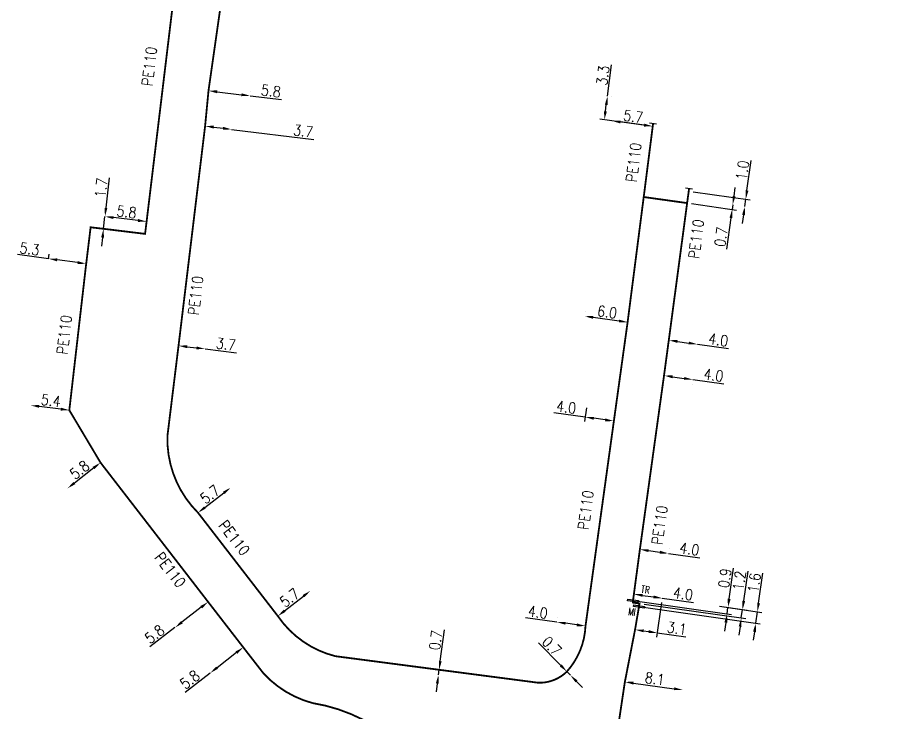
# Model space of a CAD drawing. Header units: millimetres. Extents: x 160996 to 162003, y 120996 to 122000.
# Drawn here: x 161663.3 to 161783.3, y 121325.5 to 121421.7 of the extents above; entities that cross this region are included whole.
import ezdxf
from ezdxf.enums import TextEntityAlignment as Align

# ---------------------------------------------------------------- set-up
doc = ezdxf.new("R2010")
doc.units = ezdxf.units.MM
doc.header["$PDMODE"] = 34
doc.linetypes.add('L_100_AP', pattern=[14, 10, -1.5, 1, -1.5])
doc.linetypes.add('L_100_PE', pattern=[14, 10, -1.5, 1, -1.5])
doc.layers.get('0').update_dxf_attribs({"linetype": 'CONTINUOUS'})
doc.layers.get('Defpoints').update_dxf_attribs({"linetype": 'CONTINUOUS'})
doc.layers.add('L_140', color=3, linetype='CONTINUOUS')
doc.layers.add('L_340', color=7, linetype='CONTINUOUS')
doc.styles.get("Standard").update_dxf_attribs({"font": 'romans.shx', "width": 0.85})
doc.dimstyles.get("Standard").update_dxf_attribs({"dimtxt": 1.5, "dimasz": 1.2, "dimexe": 0.625, "dimexo": 0.625, "dimgap": 0.25, "dimtad": 1, "dimdec": 1, "dimzin": 0, "dimdsep": 46, "dimtxsty": 'Standard', "dimcen": -0.5, "dimadec": 0, "dimazin": 0, "dimtfac": 1, "dimtdec": 1, "dimtmove": 0, "dimatfit": 3, "dimfxl": 0, "dimtolj": 1, "dimtzin": 0, "dimarcsym": 0})

# ---------------------------------------------------------------- blocks, each defined once
blk = doc.blocks.new('L_340_16')
at = {"linetype": 'Continuous'}
blk.add_hatch(color=0, dxfattribs=at).paths.add_polyline_path([(0.125, 0.75), (-0.125, 0.75), (-0.125, -0.75), (0.125, -0.75)])
at = {"color": 0, "linetype": 'Continuous'}
blk.add_lwpolyline([(-0.125, 0.75), (0.125, 0.75), (0.125, -0.75), (-0.125, -0.75)], close=True, dxfattribs=at)
at = {"color": 0, "linetype": 'Continuous', "width": 0.75}
for tag, height, flags, p in [('MI', 1, 8, (0, 2.5)), ('DEF_LEG', 1.2, 3, (0, -5)), ('DEF_COUP', 1.2, 3, (0, -7.5)), ('DEF_TYPE', 1.2, 3, (0, -10))]:
    blk.add_attdef(tag, text='', height=height, dxfattribs=dict(at, flags=flags)).set_placement(p, align=Align.MIDDLE)
blk = doc.blocks.new('L_340_07')
at = {"color": 0, "linetype": 'Continuous', "const_width": 0.25, "flags": 128}
blk.add_lwpolyline([(0, 0), (0.35, 0)], dxfattribs=at)
at = {"color": 0, "linetype": 'Continuous', "flags": 128}
blk.add_lwpolyline([(0.35, -0.5), (0.35, 0.5)], dxfattribs=at)
at = {"color": 0, "linetype": 'Continuous', "width": 0.75, "flags": 3}
for tag, p in [('DEF_LEG', (0.72, -3.47)), ('DEF_COUP', (0.72, -5.97)), ('DEF_TYPE', (0.72, -8.47))]:
    blk.add_attdef(tag, text='', height=1.2, dxfattribs=at).set_placement(p, align=Align.MIDDLE)
blk = doc.blocks.new('L_340_19')
at = {"linetype": 'Continuous'}
blk.add_hatch(color=0, dxfattribs=at).paths.add_polyline_path([(0.12, 0.75), (-0.12, 0.75), (-0.12, -0.75), (0.12, -0.75)])
at = {"color": 0, "linetype": 'Continuous'}
blk.add_lwpolyline([(-0.12, 0.75), (0.12, 0.75), (0.12, -0.75), (-0.12, -0.75)], close=True, dxfattribs=at)
at = {"color": 0, "linetype": 'Continuous', "width": 0.75}
for tag, height, flags, p in [('TR', 1, 8, (0, 1.98)), ('DEF_LEG', 1.2, 3, (0, -5)), ('DEF_COUP', 1.2, 3, (0, -7.5)), ('DEF_TYPE', 1.2, 3, (0, -10))]:
    blk.add_attdef(tag, text='', height=height, dxfattribs=dict(at, flags=flags)).set_placement(p, align=Align.MIDDLE)
blk = doc.blocks.new('*D1602')
at = {"layer": 'Defpoints', "color": 0, "linetype": 'Continuous', "transparency": 16777216}
for p in [(161689.72, 121411.51), (161695.48, 121410.81), (161695.48, 121410.81)]:
    blk.add_point(p, dxfattribs=at)
at = {"layer": 'L_140', "color": 0, "linetype": 'Continuous', "lineweight": -2, "transparency": 16777216}
for p, q in [((161689.8, 121412.13), (161689.8, 121412.13)), ((161695.56, 121411.43), (161695.56, 121411.43)), ((161690.92, 121411.36), (161694.29, 121410.95)), ((161695.48, 121410.81), (161699.82, 121410.28))]:
    blk.add_line(p, q, dxfattribs=at)
at = {"layer": 'L_140', "color": 0, "linetype": 'Continuous', "transparency": 16777216}
for points in [[(161690.94, 121411.56), (161690.89, 121411.16), (161689.72, 121411.51)], [(161694.31, 121411.15), (161694.27, 121410.75), (161695.48, 121410.81)]]:
    blk.add_solid(points, dxfattribs=at)
at = {"layer": 'L_140', "color": 0, "linetype": 'Continuous', "transparency": 16777216, "insert": (161698.37, 121411.47), "char_height": 1.5, "attachment_point": 5, "rotation": 353.091}
blk.add_mtext('\\A1;5.8', dxfattribs=at)
blk = doc.blocks.new('*D1604')
at = {"layer": 'Defpoints', "color": 0, "linetype": 'Continuous', "transparency": 16777216}
for p in [(161689.25, 121406.62), (161692.92, 121406.16), (161692.92, 121406.16)]:
    blk.add_point(p, dxfattribs=at)
at = {"layer": 'L_140', "color": 0, "linetype": 'Continuous', "lineweight": -2, "transparency": 16777216}
for p, q in [((161689.33, 121407.24), (161689.33, 121407.24)), ((161690.44, 121406.47), (161691.73, 121406.31)), ((161692.92, 121406.16), (161704.28, 121404.74))]:
    blk.add_line(p, q, dxfattribs=at)
at = {"layer": 'L_140', "color": 0, "linetype": 'Continuous', "transparency": 16777216}
for points in [[(161690.46, 121406.67), (161690.42, 121406.27), (161689.25, 121406.62)], [(161691.75, 121406.51), (161691.71, 121406.11), (161692.92, 121406.16)]]:
    blk.add_solid(points, dxfattribs=at)
at = {"layer": 'L_140', "color": 0, "linetype": 'Continuous', "transparency": 16777216, "insert": (161702.83, 121405.93), "char_height": 1.5, "attachment_point": 5, "rotation": 352.8802}
blk.add_mtext('\\A1;3.7', dxfattribs=at)
blk = doc.blocks.new('*D1605')
at = {"layer": 'Defpoints', "color": 0, "linetype": 'Continuous', "transparency": 16777216}
for p in [(161675.39, 121394.09), (161675.39, 121394.09), (161681.15, 121393.41)]:
    blk.add_point(p, dxfattribs=at)
at = {"layer": 'L_140', "color": 0, "linetype": 'Continuous', "lineweight": -2, "transparency": 16777216}
for p, q in [((161675.46, 121394.71), (161675.46, 121394.71)), ((161679.95, 121393.55), (161676.58, 121393.95)), ((161681.22, 121394.03), (161681.22, 121394.03))]:
    blk.add_line(p, q, dxfattribs=at)
at = {"layer": 'L_140', "color": 0, "linetype": 'Continuous', "transparency": 16777216}
for points in [[(161676.6, 121394.14), (161676.55, 121393.75), (161675.39, 121394.09)], [(161679.98, 121393.75), (161679.93, 121393.35), (161681.15, 121393.41)]]:
    blk.add_solid(points, dxfattribs=at)
at = {"layer": 'L_140', "color": 0, "linetype": 'Continuous', "transparency": 16777216, "insert": (161678.38, 121394.74), "char_height": 1.5, "attachment_point": 5, "rotation": 353.302}
blk.add_mtext('\\A1;5.8', dxfattribs=at)
blk = doc.blocks.new('*D1607')
at = {"layer": 'Defpoints', "color": 0, "linetype": 'Continuous', "transparency": 16777216}
for p in [(161675.39, 121394.09), (161675.39, 121394.09), (161675.19, 121392.4)]:
    blk.add_point(p, dxfattribs=at)
at = {"layer": 'L_140', "color": 0, "linetype": 'Continuous', "lineweight": -2, "transparency": 16777216}
for p, q in [((161675.53, 121395.28), (161676.02, 121399.44)), ((161675.19, 121392.4), (161675.39, 121394.09)), ((161675.05, 121391.2), (161674.91, 121390.01))]:
    blk.add_line(p, q, dxfattribs=at)
at = {"layer": 'L_140', "color": 0, "linetype": 'Continuous', "transparency": 16777216}
for points in [[(161675.33, 121395.3), (161675.72, 121395.25), (161675.39, 121394.09)], [(161674.85, 121391.23), (161675.25, 121391.18), (161675.19, 121392.4)]]:
    blk.add_solid(points, dxfattribs=at)
at = {"layer": 'L_140', "color": 0, "linetype": 'Continuous', "transparency": 16777216, "insert": (161674.85, 121398.07), "char_height": 1.5, "attachment_point": 5, "rotation": 83.2925}
blk.add_mtext('\\A1;1.7', dxfattribs=at)
blk = doc.blocks.new('*D1608')
at = {"layer": 'Defpoints', "color": 0, "linetype": 'Continuous', "transparency": 16777216}
for p in [(161667.5, 121387.61), (161667.59, 121388.26), (161672.71, 121386.92)]:
    blk.add_point(p, dxfattribs=at)
at = {"layer": 'L_140', "color": 0, "linetype": 'Continuous', "lineweight": -2, "transparency": 16777216}
for p, q in [((161667.59, 121388.26), (161663.26, 121388.83)), ((161667.59, 121388.23), (161667.67, 121388.88)), ((161671.6, 121387.73), (161668.78, 121388.1)), ((161672.79, 121387.54), (161672.88, 121388.19))]:
    blk.add_line(p, q, dxfattribs=at)
at = {"layer": 'L_140', "color": 0, "linetype": 'Continuous', "transparency": 16777216}
for points in [[(161668.81, 121388.3), (161668.75, 121387.9), (161667.59, 121388.26)], [(161671.63, 121387.92), (161671.58, 121387.53), (161672.79, 121387.57)]]:
    blk.add_solid(points, dxfattribs=at)
at = {"layer": 'L_140', "color": 0, "linetype": 'Continuous', "transparency": 16777216, "insert": (161664.96, 121389.62), "char_height": 1.5, "attachment_point": 5, "rotation": 352.4357}
blk.add_mtext('\\A1;5.3', dxfattribs=at)
blk = doc.blocks.new('*D1609')
at = {"layer": 'Defpoints', "color": 0, "linetype": 'Continuous', "transparency": 16777216}
for p in [(161685.57, 121376.22), (161689.24, 121375.78), (161689.24, 121375.78)]:
    blk.add_point(p, dxfattribs=at)
at = {"layer": 'L_140', "color": 0, "linetype": 'Continuous', "lineweight": -2, "transparency": 16777216}
for p, q in [((161686.76, 121376.08), (161688.05, 121375.92)), ((161689.24, 121375.78), (161693.58, 121375.26))]:
    blk.add_line(p, q, dxfattribs=at)
at = {"layer": 'L_140', "color": 0, "linetype": 'Continuous', "transparency": 16777216}
for points in [[(161686.78, 121376.28), (161686.74, 121375.88), (161685.57, 121376.22)], [(161688.08, 121376.12), (161688.03, 121375.73), (161689.24, 121375.78)]]:
    blk.add_solid(points, dxfattribs=at)
at = {"layer": 'L_140', "color": 0, "linetype": 'Continuous', "transparency": 16777216, "insert": (161692.13, 121376.44), "char_height": 1.5, "attachment_point": 5, "rotation": 353.1655}
blk.add_mtext('\\A1;3.7', dxfattribs=at)
blk = doc.blocks.new('*D1610')
at = {"layer": 'Defpoints', "color": 0, "linetype": 'Continuous', "transparency": 16777216}
for p in [(161744.95, 121410.74), (161744.95, 121410.74), (161751.22, 121406.59)]:
    blk.add_point(p, dxfattribs=at)
at = {"layer": 'L_340', "color": 0, "linetype": 'Continuous', "lineweight": -2, "transparency": 16777216}
for p, q in [((161744.95, 121410.74), (161745.51, 121415.08)), ((161745.57, 121410.66), (161745.57, 121410.66)), ((161744.67, 121408.66), (161744.79, 121409.55)), ((161750.6, 121406.67), (161743.9, 121407.55))]:
    blk.add_line(p, q, dxfattribs=at)
at = {"layer": 'L_340', "color": 0, "linetype": 'Continuous', "transparency": 16777216}
for points in [[(161744.59, 121409.58), (161744.99, 121409.52), (161744.95, 121410.74)], [(161744.48, 121408.68), (161744.87, 121408.63), (161744.52, 121407.47)]]:
    blk.add_solid(points, dxfattribs=at)
at = {"layer": 'L_340', "color": 0, "linetype": 'Continuous', "transparency": 16777216, "insert": (161744.32, 121413.63), "char_height": 1.5, "attachment_point": 5, "rotation": 82.5669}
blk.add_mtext('\\A1;3.3', dxfattribs=at)
blk = doc.blocks.new('*D1611')
at = {"layer": 'Defpoints', "color": 0, "linetype": 'Continuous', "transparency": 16777216}
for p in [(161745.57, 121407.33), (161745.57, 121407.33), (161751.22, 121406.59)]:
    blk.add_point(p, dxfattribs=at)
at = {"layer": 'L_340', "color": 0, "linetype": 'Continuous', "lineweight": -2, "transparency": 16777216}
blk.add_line((161750.03, 121406.75), (161746.76, 121407.18), dxfattribs=at)
at = {"layer": 'L_340', "color": 0, "linetype": 'Continuous', "transparency": 16777216}
for points in [[(161746.79, 121407.37), (161746.74, 121406.98), (161745.57, 121407.33)], [(161750.06, 121406.95), (161750.01, 121406.55), (161751.22, 121406.59)]]:
    blk.add_solid(points, dxfattribs=at)
at = {"layer": 'L_340', "color": 0, "linetype": 'Continuous', "transparency": 16777216, "insert": (161748.53, 121407.95), "char_height": 1.5, "attachment_point": 5, "rotation": 352.5669}
blk.add_mtext('\\A1;5.7', dxfattribs=at)
blk = doc.blocks.new('*D1612')
at = {"layer": 'Defpoints', "color": 0, "linetype": 'Continuous', "transparency": 16777216}
for p in [(161755.98, 121395.96), (161762.3, 121395.74), (161762.3, 121395.74)]:
    blk.add_point(p, dxfattribs=at)
at = {"layer": 'L_140', "color": 0, "linetype": 'Continuous', "lineweight": -2, "transparency": 16777216}
for p, q in [((161762.47, 121396.92), (161762.64, 121398.11)), ((161756.6, 121395.88), (161762.83, 121395)), ((161762.3, 121395.74), (161762.21, 121395.09)), ((161762.05, 121393.9), (161761.44, 121389.57))]:
    blk.add_line(p, q, dxfattribs=at)
at = {"layer": 'L_140', "color": 0, "linetype": 'Continuous', "transparency": 16777216}
for points in [[(161762.27, 121396.95), (161762.67, 121396.9), (161762.3, 121395.74)], [(161761.85, 121393.93), (161762.25, 121393.88), (161762.21, 121395.09)]]:
    blk.add_solid(points, dxfattribs=at)
at = {"layer": 'L_140', "color": 0, "linetype": 'Continuous', "transparency": 16777216, "insert": (161760.67, 121391.28), "char_height": 1.5, "attachment_point": 5, "rotation": 82.0482}
blk.add_mtext('\\A1;0.7', dxfattribs=at)
blk = doc.blocks.new('*D1613')
at = {"layer": 'Defpoints', "color": 0, "linetype": 'Continuous', "transparency": 16777216}
for p in [(161756.2, 121397.6), (161763.96, 121395.5), (161763.96, 121395.5)]:
    blk.add_point(p, dxfattribs=at)
at = {"layer": 'L_340', "color": 0, "linetype": 'Continuous', "lineweight": -2, "transparency": 16777216}
for p, q in [((161764.26, 121397.68), (161764.84, 121401.83)), ((161756.82, 121397.51), (161764.71, 121396.41)), ((161763.96, 121395.5), (161764.1, 121396.49)), ((161763.79, 121394.32), (161763.62, 121393.13))]:
    blk.add_line(p, q, dxfattribs=at)
at = {"layer": 'L_340', "color": 0, "linetype": 'Continuous', "transparency": 16777216}
for points in [[(161764.06, 121397.71), (161764.46, 121397.66), (161764.1, 121396.49)], [(161763.59, 121394.34), (161763.99, 121394.29), (161763.96, 121395.5)]]:
    blk.add_solid(points, dxfattribs=at)
at = {"layer": 'L_340', "color": 0, "linetype": 'Continuous', "transparency": 16777216, "insert": (161763.64, 121400.49), "char_height": 1.5, "attachment_point": 5, "rotation": 82.0482}
blk.add_mtext('\\A1;1.0', dxfattribs=at)
blk = doc.blocks.new('*D1614')
at = {"layer": 'Defpoints', "color": 0, "linetype": 'Continuous', "transparency": 16777216}
for p in [(161753.44, 121376.98), (161757.4, 121376.43), (161757.4, 121376.43)]:
    blk.add_point(p, dxfattribs=at)
at = {"layer": 'L_140', "color": 0, "linetype": 'Continuous', "lineweight": -2, "transparency": 16777216}
for p, q in [((161754.63, 121376.81), (161756.21, 121376.59)), ((161757.4, 121376.43), (161761.73, 121375.82))]:
    blk.add_line(p, q, dxfattribs=at)
at = {"layer": 'L_140', "color": 0, "linetype": 'Continuous', "transparency": 16777216}
for points in [[(161754.66, 121377.01), (161754.6, 121376.62), (161753.44, 121376.98)], [(161756.24, 121376.79), (161756.18, 121376.39), (161757.4, 121376.43)]]:
    blk.add_solid(points, dxfattribs=at)
at = {"layer": 'L_140', "color": 0, "linetype": 'Continuous', "transparency": 16777216, "insert": (161760.3, 121377.03), "char_height": 1.5, "attachment_point": 5, "rotation": 352.0482}
blk.add_mtext('\\A1;4.0', dxfattribs=at)
blk = doc.blocks.new('*D1615')
at = {"layer": 'Defpoints', "color": 0, "linetype": 'Continuous', "transparency": 16777216}
for p in [(161752.78, 121372.09), (161756.75, 121371.54), (161756.75, 121371.54)]:
    blk.add_point(p, dxfattribs=at)
at = {"layer": 'L_140', "color": 0, "linetype": 'Continuous', "lineweight": -2, "transparency": 16777216}
for p, q in [((161753.97, 121371.92), (161755.56, 121371.7)), ((161752.7, 121371.47), (161752.7, 121371.47)), ((161756.66, 121370.92), (161756.66, 121370.92)), ((161756.75, 121371.54), (161761.08, 121370.94))]:
    blk.add_line(p, q, dxfattribs=at)
at = {"layer": 'L_140', "color": 0, "linetype": 'Continuous', "transparency": 16777216}
for points in [[(161754, 121372.12), (161753.95, 121371.72), (161752.78, 121372.09)], [(161755.59, 121371.9), (161755.53, 121371.5), (161756.75, 121371.54)]]:
    blk.add_solid(points, dxfattribs=at)
at = {"layer": 'L_140', "color": 0, "linetype": 'Continuous', "transparency": 16777216, "insert": (161759.64, 121372.15), "char_height": 1.5, "attachment_point": 5, "rotation": 352.0998}
blk.add_mtext('\\A1;4.0', dxfattribs=at)
blk = doc.blocks.new('*D1616')
at = {"layer": 'Defpoints', "color": 0, "linetype": 'Continuous', "transparency": 16777216}
for p in [(161741.8, 121380.3), (161741.8, 121380.3), (161747.74, 121379.48)]:
    blk.add_point(p, dxfattribs=at)
at = {"layer": 'L_140', "color": 0, "linetype": 'Continuous', "lineweight": -2, "transparency": 16777216}
for p, q in [((161741.88, 121380.92), (161741.88, 121380.92)), ((161746.55, 121379.64), (161742.99, 121380.14)), ((161747.83, 121380.1), (161747.83, 121380.1))]:
    blk.add_line(p, q, dxfattribs=at)
at = {"layer": 'L_140', "color": 0, "linetype": 'Continuous', "transparency": 16777216}
for points in [[(161743.01, 121380.34), (161742.96, 121379.94), (161741.8, 121380.3)], [(161746.58, 121379.84), (161746.53, 121379.45), (161747.74, 121379.48)]]:
    blk.add_solid(points, dxfattribs=at)
at = {"layer": 'L_140', "color": 0, "linetype": 'Continuous', "transparency": 16777216, "insert": (161744.91, 121380.88), "char_height": 1.5, "attachment_point": 5, "rotation": 352.099}
blk.add_mtext('\\A1;6.0', dxfattribs=at)
blk = doc.blocks.new('*D1617')
at = {"layer": 'Defpoints', "color": 0, "linetype": 'Continuous', "transparency": 16777216}
for p in [(161742.13, 121368.24), (161746.1, 121367.69), (161741.87, 121366.35)]:
    blk.add_point(p, dxfattribs=at)
at = {"layer": 'L_140', "color": 0, "linetype": 'Continuous', "lineweight": -2, "transparency": 16777216}
for p, q in [((161742.05, 121367.62), (161741.79, 121365.73)), ((161746.01, 121367.07), (161745.75, 121365.18)), ((161741.87, 121366.35), (161737.54, 121366.94)), ((161744.65, 121365.96), (161743.06, 121366.18))]:
    blk.add_line(p, q, dxfattribs=at)
at = {"layer": 'L_140', "color": 0, "linetype": 'Continuous', "transparency": 16777216}
for points in [[(161743.09, 121366.38), (161743.03, 121365.98), (161741.87, 121366.35)], [(161744.67, 121366.16), (161744.62, 121365.76), (161745.83, 121365.8)]]:
    blk.add_solid(points, dxfattribs=at)
at = {"layer": 'L_140', "color": 0, "linetype": 'Continuous', "transparency": 16777216, "insert": (161739.25, 121367.72), "char_height": 1.5, "attachment_point": 5, "rotation": 352.1306}
blk.add_mtext('\\A1;4.0', dxfattribs=at)
blk = doc.blocks.new('*D1618')
at = {"layer": 'Defpoints', "color": 0, "linetype": 'Continuous', "transparency": 16777216}
for p in [(161749.44, 121348.04), (161753.4, 121347.48), (161753.4, 121347.48)]:
    blk.add_point(p, dxfattribs=at)
at = {"layer": 'L_140', "color": 0, "linetype": 'Continuous', "lineweight": -2, "transparency": 16777216}
for p, q in [((161749.53, 121348.66), (161749.53, 121348.66)), ((161750.63, 121347.87), (161752.21, 121347.65)), ((161753.49, 121348.1), (161753.49, 121348.1)), ((161753.4, 121347.48), (161757.73, 121346.88))]:
    blk.add_line(p, q, dxfattribs=at)
at = {"layer": 'L_140', "color": 0, "linetype": 'Continuous', "transparency": 16777216}
for points in [[(161750.65, 121348.07), (161750.6, 121347.67), (161749.44, 121348.04)], [(161752.24, 121347.85), (161752.18, 121347.45), (161753.4, 121347.48)]]:
    blk.add_solid(points, dxfattribs=at)
at = {"layer": 'L_140', "color": 0, "linetype": 'Continuous', "transparency": 16777216, "insert": (161756.3, 121348.09), "char_height": 1.5, "attachment_point": 5, "rotation": 352.0314}
blk.add_mtext('\\A1;4.0', dxfattribs=at)
blk = doc.blocks.new('*D1619')
at = {"layer": 'Defpoints', "color": 0, "linetype": 'Continuous', "transparency": 16777216}
for p in [(161748.61, 121341.85), (161752.52, 121341.29), (161752.52, 121341.29)]:
    blk.add_point(p, dxfattribs=at)
at = {"layer": 'L_140', "color": 0, "linetype": 'Continuous', "lineweight": -2, "transparency": 16777216}
for p, q in [((161749.8, 121341.68), (161751.33, 121341.46)), ((161752.52, 121341.29), (161756.85, 121340.68))]:
    blk.add_line(p, q, dxfattribs=at)
at = {"layer": 'L_140', "color": 0, "linetype": 'Continuous', "transparency": 16777216}
for points in [[(161749.83, 121341.88), (161749.77, 121341.48), (161748.61, 121341.85)], [(161751.36, 121341.66), (161751.31, 121341.26), (161752.52, 121341.29)]]:
    blk.add_solid(points, dxfattribs=at)
at = {"layer": 'L_140', "color": 0, "linetype": 'Continuous', "transparency": 16777216, "insert": (161755.42, 121341.89), "char_height": 1.5, "attachment_point": 5, "rotation": 351.9296}
blk.add_mtext('\\A1;4.0', dxfattribs=at)
blk = doc.blocks.new('*D1620')
at = {"layer": 'Defpoints', "color": 0, "linetype": 'Continuous', "transparency": 16777216}
for p in [(161748.49, 121340.95), (161759.84, 121340.25), (161761.63, 121340)]:
    blk.add_point(p, dxfattribs=at)
at = {"layer": 'L_340', "color": 0, "linetype": 'Continuous', "lineweight": -2, "transparency": 16777216}
for p, q in [((161761.8, 121341.19), (161762.41, 121345.46)), ((161749.11, 121340.87), (161762.13, 121339.02)), ((161760.46, 121340.17), (161762.25, 121339.91)), ((161761.51, 121339.11), (161761.63, 121340)), ((161761.34, 121337.92), (161761.17, 121336.73))]:
    blk.add_line(p, q, dxfattribs=at)
at = {"layer": 'L_340', "color": 0, "linetype": 'Continuous', "transparency": 16777216}
for points in [[(161761.6, 121341.22), (161762, 121341.16), (161761.63, 121340)], [(161761.14, 121337.95), (161761.54, 121337.89), (161761.51, 121339.11)]]:
    blk.add_solid(points, dxfattribs=at)
at = {"layer": 'L_340', "color": 0, "linetype": 'Continuous', "transparency": 16777216, "insert": (161761.2, 121344.06), "char_height": 1.5, "attachment_point": 5, "rotation": 81.9296}
blk.add_mtext('\\A1;0.9', dxfattribs=at)
blk = doc.blocks.new('*D1621')
at = {"layer": 'Defpoints', "color": 0, "linetype": 'Continuous', "transparency": 16777216}
for p in [(161749.39, 121340.55), (161759.84, 121340.25), (161763.65, 121339.71)]:
    blk.add_point(p, dxfattribs=at)
at = {"layer": 'L_140', "color": 0, "linetype": 'Continuous', "lineweight": -2, "transparency": 16777216}
for p, q in [((161763.82, 121340.9), (161764.41, 121345.05)), ((161750.01, 121340.46), (161764.1, 121338.47)), ((161760.46, 121340.17), (161764.27, 121339.63)), ((161763.48, 121338.55), (161763.65, 121339.71)), ((161763.32, 121337.37), (161763.15, 121336.18))]:
    blk.add_line(p, q, dxfattribs=at)
at = {"layer": 'L_140', "color": 0, "linetype": 'Continuous', "transparency": 16777216}
for points in [[(161763.62, 121340.93), (161764.02, 121340.87), (161763.65, 121339.71)], [(161763.12, 121337.39), (161763.51, 121337.34), (161763.48, 121338.55)]]:
    blk.add_solid(points, dxfattribs=at)
at = {"layer": 'L_140', "color": 0, "linetype": 'Continuous', "transparency": 16777216, "insert": (161763.21, 121343.71), "char_height": 1.5, "attachment_point": 5, "rotation": 81.9296}
blk.add_mtext('\\A1;1.2', dxfattribs=at)
blk = doc.blocks.new('*D1622')
at = {"layer": 'Defpoints', "color": 0, "linetype": 'Continuous', "transparency": 16777216}
for p in [(161749.32, 121340.13), (161759.84, 121340.25), (161765.71, 121339.42)]:
    blk.add_point(p, dxfattribs=at)
at = {"layer": 'L_340', "color": 0, "linetype": 'Continuous', "lineweight": -2, "transparency": 16777216}
for p, q in [((161765.87, 121340.61), (161766.46, 121344.76)), ((161749.94, 121340.04), (161766.1, 121337.75)), ((161760.46, 121340.17), (161766.32, 121339.33)), ((161765.48, 121337.84), (161765.71, 121339.42)), ((161765.31, 121336.65), (161765.14, 121335.46))]:
    blk.add_line(p, q, dxfattribs=at)
at = {"layer": 'L_340', "color": 0, "linetype": 'Continuous', "transparency": 16777216}
for points in [[(161765.68, 121340.64), (161766.07, 121340.58), (161765.71, 121339.42)], [(161765.11, 121336.68), (161765.51, 121336.62), (161765.48, 121337.84)]]:
    blk.add_solid(points, dxfattribs=at)
at = {"layer": 'L_340', "color": 0, "linetype": 'Continuous', "transparency": 16777216, "insert": (161765.26, 121343.42), "char_height": 1.5, "attachment_point": 5, "rotation": 81.9296}
blk.add_mtext('\\A1;1.6', dxfattribs=at)
blk = doc.blocks.new('*D1623')
at = {"layer": 'Defpoints', "color": 0, "linetype": 'Continuous', "transparency": 16777216}
for p in [(161752.52, 121341.29), (161748.77, 121336.93), (161751.84, 121336.5)]:
    blk.add_point(p, dxfattribs=at)
at = {"layer": 'L_140', "color": 0, "linetype": 'Continuous', "lineweight": -2, "transparency": 16777216}
for p, q in [((161752.43, 121340.67), (161751.75, 121335.88)), ((161749.96, 121336.76), (161750.65, 121336.67)), ((161751.84, 121336.5), (161755.81, 121335.94))]:
    blk.add_line(p, q, dxfattribs=at)
at = {"layer": 'L_140', "color": 0, "linetype": 'Continuous', "transparency": 16777216}
for points in [[(161749.99, 121336.96), (161749.93, 121336.57), (161748.77, 121336.93)], [(161750.68, 121336.86), (161750.63, 121336.47), (161751.84, 121336.5)]]:
    blk.add_solid(points, dxfattribs=at)
at = {"layer": 'L_140', "color": 0, "linetype": 'Continuous', "transparency": 16777216, "insert": (161754.56, 121337.12), "char_height": 1.5, "attachment_point": 5, "rotation": 351.9296}
blk.add_mtext('\\A1;3.1', dxfattribs=at)
blk = doc.blocks.new('*D1624')
at = {"layer": 'Defpoints', "color": 0, "linetype": 'Continuous', "transparency": 16777216}
for p in [(161737.95, 121337.98), (161737.95, 121337.98), (161741.91, 121337.43)]:
    blk.add_point(p, dxfattribs=at)
at = {"layer": 'L_140', "color": 0, "linetype": 'Continuous', "lineweight": -2, "transparency": 16777216}
for p, q in [((161737.95, 121337.98), (161733.62, 121338.58)), ((161738.03, 121338.6), (161738.03, 121338.6)), ((161740.72, 121337.6), (161739.14, 121337.81))]:
    blk.add_line(p, q, dxfattribs=at)
at = {"layer": 'L_140', "color": 0, "linetype": 'Continuous', "transparency": 16777216}
for points in [[(161739.16, 121338.01), (161739.11, 121337.62), (161737.95, 121337.98)], [(161740.75, 121337.79), (161740.69, 121337.4), (161741.91, 121337.43)]]:
    blk.add_solid(points, dxfattribs=at)
at = {"layer": 'L_140', "color": 0, "linetype": 'Continuous', "transparency": 16777216, "insert": (161735.32, 121339.35), "char_height": 1.5, "attachment_point": 5, "rotation": 352.147}
blk.add_mtext('\\A1;4.0', dxfattribs=at)
blk = doc.blocks.new('*D1625')
at = {"layer": 'Defpoints', "color": 0, "linetype": 'Continuous', "transparency": 16777216}
for p in [(161747.36, 121329.7), (161755.38, 121328.59), (161755.38, 121328.59)]:
    blk.add_point(p, dxfattribs=at)
at = {"layer": 'L_140', "color": 0, "linetype": 'Continuous', "lineweight": -2, "transparency": 16777216}
blk.add_line((161748.55, 121329.54), (161754.19, 121328.75), dxfattribs=at)
at = {"layer": 'L_140', "color": 0, "linetype": 'Continuous', "transparency": 16777216}
for points in [[(161748.57, 121329.74), (161748.52, 121329.34), (161747.36, 121329.7)], [(161754.22, 121328.95), (161754.17, 121328.56), (161755.38, 121328.59)]]:
    blk.add_solid(points, dxfattribs=at)
at = {"layer": 'L_140', "color": 0, "linetype": 'Continuous', "transparency": 16777216, "insert": (161751.51, 121330.14), "char_height": 1.5, "attachment_point": 5, "rotation": 352.1074}
blk.add_mtext('\\A1;8.1', dxfattribs=at)
blk = doc.blocks.new('*D1626')
at = {"layer": 'Defpoints', "color": 0, "linetype": 'Continuous', "transparency": 16777216}
for p in [(161739.33, 121331.13), (161739.82, 121330.63), (161739.82, 121330.63)]:
    blk.add_point(p, dxfattribs=at)
at = {"layer": 'L_140', "color": 0, "linetype": 'Continuous', "lineweight": -2, "transparency": 16777216}
for p, q in [((161738.49, 121331.99), (161735.42, 121335.1)), ((161739.82, 121330.63), (161739.33, 121331.13)), ((161740.66, 121329.78), (161741.5, 121328.92))]:
    blk.add_line(p, q, dxfattribs=at)
at = {"layer": 'L_140', "color": 0, "linetype": 'Continuous', "transparency": 16777216}
for points in [[(161738.63, 121332.13), (161738.34, 121331.85), (161739.33, 121331.13)], [(161740.8, 121329.92), (161740.52, 121329.64), (161739.82, 121330.63)]]:
    blk.add_solid(points, dxfattribs=at)
at = {"layer": 'L_140', "color": 0, "linetype": 'Continuous', "transparency": 16777216, "insert": (161737.24, 121334.67), "char_height": 1.5, "attachment_point": 5, "rotation": 314.5563}
blk.add_mtext('\\A1;0.7', dxfattribs=at)
blk = doc.blocks.new('*D1627')
at = {"layer": 'Defpoints', "color": 0, "linetype": 'Continuous', "transparency": 16777216}
for p in [(161721.65, 121331.38), (161721.55, 121330.69), (161721.55, 121330.69)]:
    blk.add_point(p, dxfattribs=at)
at = {"layer": 'L_140', "color": 0, "linetype": 'Continuous', "lineweight": -2, "transparency": 16777216}
for p, q in [((161721.81, 121332.57), (161722.39, 121336.9)), ((161721.55, 121330.69), (161721.65, 121331.38)), ((161721.39, 121329.5), (161721.23, 121328.31))]:
    blk.add_line(p, q, dxfattribs=at)
at = {"layer": 'L_140', "color": 0, "linetype": 'Continuous', "transparency": 16777216}
for points in [[(161721.61, 121332.6), (161722, 121332.54), (161721.65, 121331.38)], [(161721.2, 121329.52), (161721.59, 121329.47), (161721.55, 121330.69)]]:
    blk.add_solid(points, dxfattribs=at)
at = {"layer": 'L_140', "color": 0, "linetype": 'Continuous', "transparency": 16777216, "insert": (161721.18, 121335.46), "char_height": 1.5, "attachment_point": 5, "rotation": 82.3705}
blk.add_mtext('\\A1;0.7', dxfattribs=at)
blk = doc.blocks.new('*D1628')
at = {"layer": 'Defpoints', "color": 0, "linetype": 'Continuous', "transparency": 16777216}
for p in [(161703.82, 121342.31), (161703.82, 121342.31), (161699.32, 121338.81)]:
    blk.add_point(p, dxfattribs=at)
at = {"layer": 'L_140', "color": 0, "linetype": 'Continuous', "lineweight": -2, "transparency": 16777216}
blk.add_line((161700.26, 121339.55), (161702.87, 121341.57), dxfattribs=at)
at = {"layer": 'L_140', "color": 0, "linetype": 'Continuous', "transparency": 16777216}
for points in [[(161702.75, 121341.73), (161702.99, 121341.42), (161703.82, 121342.31)], [(161700.14, 121339.71), (161700.39, 121339.39), (161699.32, 121338.81)]]:
    blk.add_solid(points, dxfattribs=at)
at = {"layer": 'L_140', "color": 0, "linetype": 'Continuous', "transparency": 16777216, "insert": (161700.95, 121341.35), "char_height": 1.5, "attachment_point": 5, "rotation": 37.8464}
blk.add_mtext('\\A1;5.7', dxfattribs=at)
blk = doc.blocks.new('*D1629')
at = {"layer": 'Defpoints', "color": 0, "linetype": 'Continuous', "transparency": 16777216}
for p in [(161692.78, 121356.59), (161692.78, 121356.59), (161688.27, 121353.11)]:
    blk.add_point(p, dxfattribs=at)
at = {"layer": 'L_140', "color": 0, "linetype": 'Continuous', "lineweight": -2, "transparency": 16777216}
blk.add_line((161689.22, 121353.85), (161691.83, 121355.86), dxfattribs=at)
at = {"layer": 'L_140', "color": 0, "linetype": 'Continuous', "transparency": 16777216}
for points in [[(161691.71, 121356.02), (161691.96, 121355.7), (161692.78, 121356.59)], [(161689.1, 121354), (161689.34, 121353.69), (161688.27, 121353.11)]]:
    blk.add_solid(points, dxfattribs=at)
at = {"layer": 'L_140', "color": 0, "linetype": 'Continuous', "transparency": 16777216, "insert": (161689.92, 121355.65), "char_height": 1.5, "attachment_point": 5, "rotation": 37.6231}
blk.add_mtext('\\A1;5.7', dxfattribs=at)
blk = doc.blocks.new('*D1630')
at = {"layer": 'Defpoints', "color": 0, "linetype": 'Continuous', "transparency": 16777216}
for p in [(161665.1, 121367.97), (161665.1, 121367.97), (161670.45, 121367.3)]:
    blk.add_point(p, dxfattribs=at)
at = {"layer": 'L_140', "color": 0, "linetype": 'Continuous', "lineweight": -2, "transparency": 16777216}
blk.add_line((161669.26, 121367.45), (161666.29, 121367.82), dxfattribs=at)
at = {"layer": 'L_140', "color": 0, "linetype": 'Continuous', "transparency": 16777216}
for points in [[(161666.31, 121368.02), (161666.26, 121367.63), (161665.1, 121367.97)], [(161669.29, 121367.65), (161669.24, 121367.25), (161670.45, 121367.3)]]:
    blk.add_solid(points, dxfattribs=at)
at = {"layer": 'L_140', "color": 0, "linetype": 'Continuous', "transparency": 16777216, "insert": (161667.9, 121368.63), "char_height": 1.5, "attachment_point": 5, "rotation": 352.852}
blk.add_mtext('\\A1;5.4', dxfattribs=at)
blk = doc.blocks.new('*D1631')
at = {"layer": 'Defpoints', "color": 0, "linetype": 'Continuous', "transparency": 16777216}
for p in [(161674.77, 121360.05), (161670.2, 121356.48), (161670.2, 121356.48)]:
    blk.add_point(p, dxfattribs=at)
at = {"layer": 'L_140', "color": 0, "linetype": 'Continuous', "lineweight": -2, "transparency": 16777216}
blk.add_line((161673.83, 121359.31), (161671.15, 121357.22), dxfattribs=at)
at = {"layer": 'L_140', "color": 0, "linetype": 'Continuous', "transparency": 16777216}
for points in [[(161673.7, 121359.47), (161673.95, 121359.15), (161674.77, 121360.05)], [(161671.02, 121357.38), (161671.27, 121357.06), (161670.2, 121356.48)]]:
    blk.add_solid(points, dxfattribs=at)
at = {"layer": 'L_140', "color": 0, "linetype": 'Continuous', "transparency": 16777216, "insert": (161671.87, 121359.05), "char_height": 1.5, "attachment_point": 5, "rotation": 38.001}
blk.add_mtext('\\A1;5.8', dxfattribs=at)
blk = doc.blocks.new('*D1632')
at = {"layer": 'Defpoints', "color": 0, "linetype": 'Continuous', "transparency": 16777216}
for p in [(161689.67, 121340.77), (161685.08, 121337.22), (161685.08, 121337.22)]:
    blk.add_point(p, dxfattribs=at)
at = {"layer": 'L_140', "color": 0, "linetype": 'Continuous', "lineweight": -2, "transparency": 16777216}
for p, q in [((161689.28, 121341.27), (161689.28, 121341.27)), ((161688.72, 121340.04), (161686.03, 121337.96)), ((161685.08, 121337.22), (161681.62, 121334.55))]:
    blk.add_line(p, q, dxfattribs=at)
at = {"layer": 'L_140', "color": 0, "linetype": 'Continuous', "transparency": 16777216}
for points in [[(161688.59, 121340.2), (161688.84, 121339.88), (161689.67, 121340.77)], [(161685.91, 121338.12), (161686.15, 121337.8), (161685.08, 121337.22)]]:
    blk.add_solid(points, dxfattribs=at)
at = {"layer": 'L_140', "color": 0, "linetype": 'Continuous', "transparency": 16777216, "insert": (161682.26, 121336.31), "char_height": 1.5, "attachment_point": 5, "rotation": 37.7579}
blk.add_mtext('\\A1;5.8', dxfattribs=at)
blk = doc.blocks.new('*D1633')
at = {"layer": 'Defpoints', "color": 0, "linetype": 'Continuous', "transparency": 16777216}
for p in [(161694.53, 121334.49), (161689.95, 121330.93), (161689.95, 121330.93)]:
    blk.add_point(p, dxfattribs=at)
at = {"layer": 'L_140', "color": 0, "linetype": 'Continuous', "lineweight": -2, "transparency": 16777216}
for p, q in [((161693.59, 121333.75), (161690.9, 121331.67)), ((161689.95, 121330.93), (161686.5, 121328.25))]:
    blk.add_line(p, q, dxfattribs=at)
at = {"layer": 'L_140', "color": 0, "linetype": 'Continuous', "transparency": 16777216}
for points in [[(161693.46, 121333.91), (161693.71, 121333.6), (161694.53, 121334.49)], [(161690.78, 121331.83), (161691.02, 121331.51), (161689.95, 121330.93)]]:
    blk.add_solid(points, dxfattribs=at)
at = {"layer": 'L_140', "color": 0, "linetype": 'Continuous', "transparency": 16777216, "insert": (161687.14, 121330.02), "char_height": 1.5, "attachment_point": 5, "rotation": 37.8084}
blk.add_mtext('\\A1;5.8', dxfattribs=at)

msp = doc.modelspace()

# ---------------------------------------------------------------- linework, layer by layer
at = {"layer": 'L_140', "linetype": 'L_100_PE', "const_width": 0.25, "flags": 128}
msp.add_lwpolyline([(161725.91, 121304.86), (161727.68, 121306.24), (161716.09, 121321.18), (161712.74, 121323.55), (161712.74, 121323.55, 0.099927), (161704.1, 121326.78), (161704.1, 121326.78, -0.14049), (161697.35, 121330.86), (161697.35, 121330.86), (161694.53, 121334.49), (161689.67, 121340.77), (161674.77, 121360.05), (161670.45, 121367.3), (161672.71, 121386.92), (161673.4, 121392.61), (161675.19, 121392.4), (161680.94, 121391.7), (161681.15, 121393.41), (161684.82, 121423.78), (161685.38, 121428.62), (161689.06, 121458.94), (161689.06, 121458.94), (161689.06, 121458.94), (161689.25, 121461.98), (161688.24, 121465.57), (161681.68, 121473.15)], format="xyb", dxfattribs=at)
at = {"layer": 'L_140', "linetype": 'L_100_PE', "flags": 128}
msp.add_lwpolyline([(161751.22, 121406.59, 0.25, 0.25, 0), (161749.97, 121396.8, 0.25, 0.25, 0), (161747.74, 121379.48, 0.25, 0.25, 0), (161746.1, 121367.69, 0.25, 0.25, 0), (161741.91, 121337.43, 0.25, 0.25, 0), (161741.91, 121337.43, 0.25, 0.25, -0.173665), (161739.33, 121331.13, 0.25, 0.25, 0), (161739.33, 121331.13, 0.25, 0.25, 0), (161739.33, 121331.13, 0.25, 0.25, -0.205785), (161735.35, 121329.59, 0.25, 0.25, 0), (161735.35, 121329.59, 0.25, 0.25, 0), (161721.65, 121331.38, 0.25, 0.25, 0), (161707.3, 121333.26, 0.25, 0.25, -0.183519), (161699.32, 121338.81, 0.25, 0.25, 0), (161699.32, 121338.81, 0.25, 0.25, 0), (161688.27, 121353.11, 0.25, 0.25, 0), (161688.27, 121353.11, 0.25, 0.25, -0.206769), (161684.03, 121363.71, 0.25, 0.25, 0), (161684.03, 121363.71, 0.25, 0.25, 0), (161685.57, 121376.22, 0.25, 0.25, 0), (161689.25, 121406.62, 0.25, 0.25, 0), (161689.72, 121411.51, 0.25, 0.25, 0), (161693.77, 121439.85, 0.25, 0.25, 0), (161693.77, 121439.85, 0.25, 0.25, 0), (161693.85, 121440.45, 0, 0, 0)], format="xyseb", dxfattribs=at)
at = {"layer": 'L_140', "linetype": 'L_100_PE', "const_width": 0.25, "flags": 128}
for points in [[(161756.2, 121397.6), (161755.98, 121395.96), (161753.44, 121376.98), (161752.78, 121372.09), (161749.44, 121348.04), (161748.61, 121341.85), (161748.49, 121340.95)], [(161755.98, 121395.96), (161749.97, 121396.8)]]:
    msp.add_lwpolyline(points, dxfattribs=at)
at = {"layer": 'L_140', "linetype": 'L_100_AP', "flags": 128}
msp.add_lwpolyline([(161748.49, 121340.95, 0.25, 0.25, 0), (161748.46, 121340.68, 0.25, 0.25, 0), (161749.39, 121340.55, 0.25, 0.25, 0), (161748.77, 121336.93, 0.25, 0.25, 0), (161747.36, 121329.7, 0.25, 0.25, 0), (161743.39, 121303.28, 0.25, 0.25, 0), (161743.39, 121303.28, 0.25, 0.25, 0.042241), (161746.31, 121294.39, 0.25, 0.25, 0.058578), (161752.73, 121283.14, 0.25, 0.25, 0), (161752.73, 121283.14, 0.25, 0.25, 0), (161781.81, 121252.98, 0.25, 0.25, 0), (161783.2, 121251.54, 0, 0, 0)], format="xyseb", dxfattribs=at)

# ---------------------------------------------------------------- block references
at = {"layer": 'L_340'}
for p, rotation in [((161751.22, 121406.59), 82.67939997427325), ((161756.2, 121397.6), 82.37780650876647)]:
    msp.add_blockref('L_340_07', p, dxfattribs=dict(at, rotation=rotation))
ref = msp.add_blockref('L_340_19', (161748.49, 121340.95), dxfattribs=dict(at, rotation=82.38814914832541))
ref.add_attrib('TR', 'TR', dxfattribs={"layer": '0', "color": 0, "linetype": 'Continuous', "height": 1, "rotation": 351.9296, "width": 0.75, "flags": 8}).set_placement((161750.22, 121342.48), align=Align.MIDDLE)
ref = msp.add_blockref('L_340_16', (161749.32, 121340.13), dxfattribs=dict(at, rotation=260.9316826188978))
ref.add_attrib('MI', 'MI', dxfattribs={"layer": '0', "color": 0, "linetype": 'Continuous', "height": 1, "rotation": 351.9296, "width": 0.75, "flags": 8}).set_placement((161748.35, 121339.4), align=Align.MIDDLE)

# ---------------------------------------------------------------- texts
at = {"layer": 'L_140', "linetype": 'Continuous', "width": 0.85}
for rotation, p in [(83.1028, (161681.95, 121412.07)), (82.6794, (161748.97, 121398.78)), (82.8974, (161757.64, 121388.19)), (83.0988, (161688.35, 121380.36)), (83.4465, (161670.19, 121374.94)), (82.1234, (161742.31, 121350.67)), (82.0525, (161752.53, 121348.58)), (307.6799, (161691.02, 121351.35)), (307.6911, (161682.15, 121346.91))]:
    msp.add_text('PE110', height=1.5, rotation=rotation, dxfattribs=at).set_placement(p)

# ---------------------------------------------------------------- dimensions: what is measured, and where the dimension line sits
at = {"layer": 'L_140', "linetype": 'Continuous'}
for base, p1, p2, angle, picture, middle in [((161695.48, 121410.81), (161689.72, 121411.51), (161695.48, 121410.81), 173.091, '*D1602', (161698.25, 121410.47)), ((161675.39, 121394.09), (161675.19, 121392.4), (161675.39, 121394.09), 263.2925, '*D1607', (161675.84, 121397.95)), ((161757.4, 121376.43), (161753.44, 121376.98), (161757.4, 121376.43), 172.0482, '*D1614', (161760.16, 121376.04)), ((161689.24, 121375.78), (161685.57, 121376.22), (161689.24, 121375.78), 173.1655, '*D1609', (161692.01, 121375.45)), ((161756.75, 121371.54), (161752.78, 121372.09), (161756.75, 121371.54), 172.0998, '*D1615', (161759.51, 121371.15)), ((161753.4, 121347.48), (161749.44, 121348.04), (161753.4, 121347.48), 172.0314, '*D1618', (161756.16, 121347.1)), ((161752.5219, 121341.2916), (161748.611, 121341.8461), (161752.5219, 121341.2916), 171.9296, '*D1619', (161755.28, 121340.9005)), ((161737.95, 121337.98), (161741.91, 121337.43), (161737.95, 121337.98), 352.147, '*D1624', (161735.19, 121338.36)), ((161689.95, 121330.93), (161694.53, 121334.49), (161689.95, 121330.93), 37.8084, '*D1633', (161687.75, 121329.23))]:
    dim = msp.add_linear_dim(base=base, p1=p1, p2=p2, angle=angle, dimstyle='Standard', override={"dimscale": 1, "dimlfac": 1, "dimlunit": 2}, dxfattribs=at)
    dim.commit()
    dim.dimension.update_dxf_attribs({"geometry": picture, "text_midpoint": middle, "dimtype": 160})
for base, p1, p2, angle, picture, middle in [((161692.92, 121406.16), (161689.25, 121406.62), (161692.92, 121406.16), 172.8802, '*D1604', (161702.7, 121404.94)), ((161762.3, 121395.74), (161755.98, 121395.96), (161762.3, 121395.74), 262.0482, '*D1612', (161761.66, 121391.14)), ((161675.39, 121394.09), (161681.15, 121393.41), (161675.39, 121394.09), 353.302, '*D1605', (161678.27, 121393.75)), ((161667.59, 121388.26), (161672.71, 121386.92), (161667.5, 121387.61), 352.4357, '*D1608', (161664.83, 121388.63)), ((161741.8, 121380.3), (161747.74, 121379.48), (161741.8, 121380.3), 352.099, '*D1616', (161744.77, 121379.89)), ((161665.1, 121367.97), (161670.45, 121367.3), (161665.1, 121367.97), 352.852, '*D1630', (161667.78, 121367.64)), ((161741.87, 121366.35), (161746.1, 121367.69), (161742.13, 121368.24), 352.1306, '*D1617', (161739.11, 121366.73)), ((161670.2, 121356.48), (161674.77, 121360.05), (161670.2, 121356.48), 38.001, '*D1631', (161672.49, 121358.26)), ((161692.78, 121356.59), (161688.27, 121353.11), (161692.78, 121356.59), 217.6231, '*D1629', (161690.53, 121354.85)), ((161763.65, 121339.71), (161749.39, 121340.55), (161759.84, 121340.25), 261.9296, '*D1621', (161764.2, 121343.57)), ((161703.82, 121342.31), (161699.32, 121338.81), (161703.82, 121342.31), 217.8464, '*D1628', (161701.57, 121340.56)), ((161685.08, 121337.22), (161689.67, 121340.77), (161685.08, 121337.22), 37.7579, '*D1632', (161682.88, 121335.52)), ((161751.84, 121336.5), (161748.77, 121336.93), (161752.52, 121341.29), 171.9296, '*D1623', (161754.42, 121336.13)), ((161721.55, 121330.69), (161721.65, 121331.38), (161721.55, 121330.69), 82.3705, '*D1627', (161722.18, 121335.33)), ((161739.82, 121330.63), (161739.33, 121331.13), (161739.82, 121330.63), 134.5563, '*D1626', (161736.53, 121333.97)), ((161755.38, 121328.59), (161747.36, 121329.7), (161755.38, 121328.59), 172.1074, '*D1625', (161751.37, 121329.15))]:
    dim = msp.add_linear_dim(base=base, p1=p1, p2=p2, angle=angle, dimstyle='Standard', dxfattribs=at)
    dim.commit()
    dim.dimension.update_dxf_attribs({"geometry": picture, "text_midpoint": middle, "dimtype": 160})
at = {"layer": 'L_340', "linetype": 'Continuous'}
for base, p1, p2, angle, picture, middle in [((161744.95, 121410.74), (161751.22, 121406.59), (161744.95, 121410.74), 262.5669, '*D1610', (161745.31, 121413.5)), ((161745.57, 121407.33), (161751.22, 121406.59), (161745.57, 121407.33), 352.5669, '*D1611', (161748.4, 121406.96)), ((161763.96, 121395.5), (161756.2, 121397.6), (161763.96, 121395.5), 82.0482, '*D1613', (161764.63, 121400.35)), ((161761.63, 121340), (161748.49, 121340.95), (161759.84, 121340.25), 261.9296, '*D1620', (161762.19, 121343.92)), ((161765.71, 121339.42), (161749.32, 121340.13), (161759.84, 121340.25), 261.9296, '*D1622', (161766.25, 121343.28))]:
    dim = msp.add_linear_dim(base=base, p1=p1, p2=p2, angle=angle, dimstyle='Standard', dxfattribs=at)
    dim.commit()
    dim.dimension.update_dxf_attribs({"geometry": picture, "text_midpoint": middle, "dimtype": 160})

doc.saveas('drawing.dxf')
